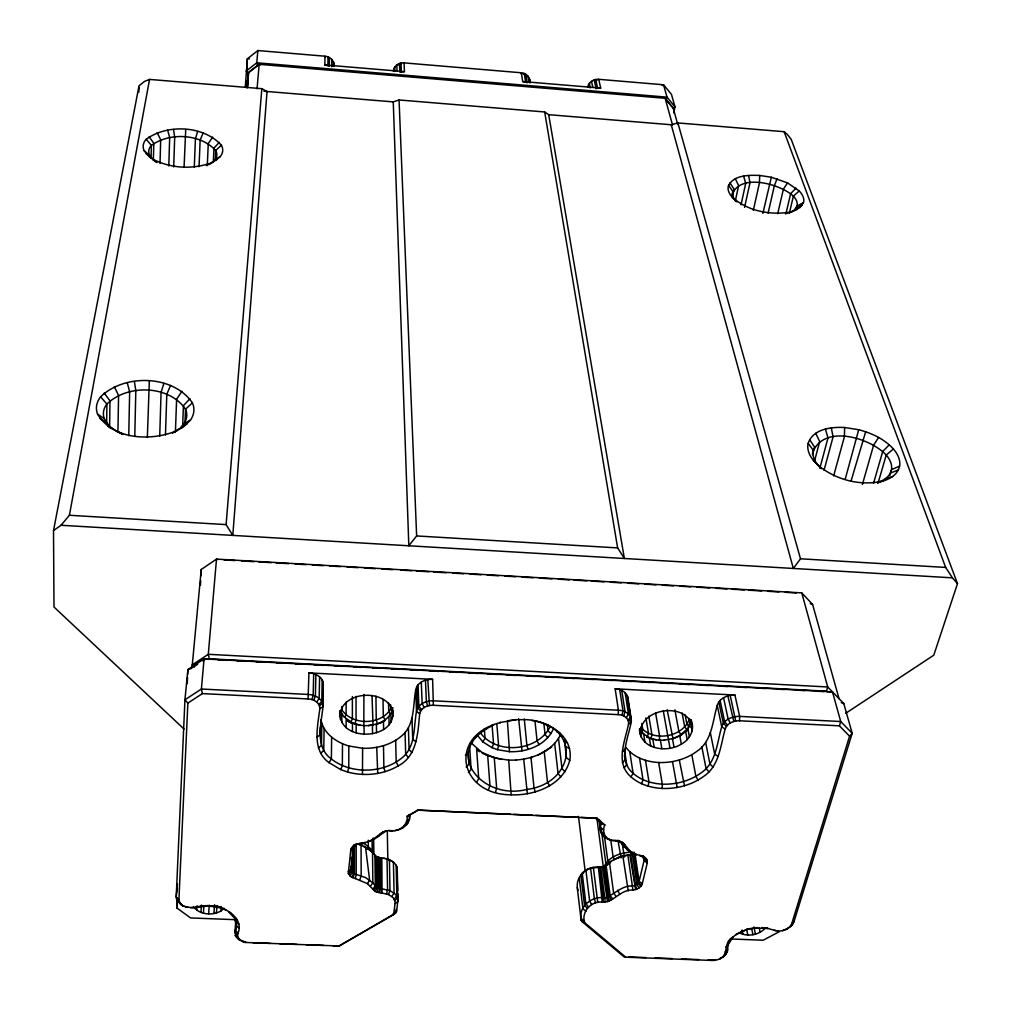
<?xml version="1.0" encoding="UTF-8"?>
<svg xmlns="http://www.w3.org/2000/svg" width="1011" height="1011" viewBox="0 0 1011 1011"><rect width="100%" height="100%" fill="white"/><g stroke="black" fill="none" stroke-linecap="round" stroke-linejoin="round"><path stroke-width="1.5" d="M351.108 866.275L351.209 870.686L353.648 873.504L365.679 877.649L372.844 882.868L377.09 887.759L389.981 890.603L395.642 894.406L398.031 899.575L396.666 910.987L394.1 914.298L339.292 946.005L244.978 942.442L238.558 939.421L235.323 935.529L235.639 919.176M351.221 867.615L351.209 870.686L348.327 873.34L350.754 876.651L367.473 883.652L375.157 891.487L388.477 894.533L393.203 897.705L395.2 902.002L393.848 913.123L392.319 915.107L338.319 946.334M351.474 857.467L351.462 871.343L348.681 874.25M352.346 849.417L352.334 872.531L349.907 875.918M352.46 731.484L352.46 722.928L343.715 716.647L340.517 711.087C335.968 742.794 397.727 741.126 392.546 710.19C383.915 686.482 335.867 692.105 340.454 719.63M352.384 696.579L352.371 718.669L350.792 722.663L359.373 725.165M353.585 845.082L353.648 873.504L351.74 877.283M631.243 855.066L631.256 852.349M320.967 719.693C323.368 733.392 336.246 742.339 348.833 745.992L348.77 767.804L347.594 772.038C364.39 776.612 383.093 774.78 398.195 765.896C417.391 756.026 417.872 732.394 419.679 713.753C420.854 707.687 427.805 704.983 433.378 705.286L618.264 714.651C623.332 714.638 629.676 718.442 628.501 724.217C625.101 740.861 614.802 763.381 631.003 776.916C639.546 784.473 650.97 787.834 662.18 788.466C676.902 788.997 691.916 785.016 703.858 776.258C719.466 765.757 720.477 745.473 725.178 729.07C727.061 723.219 733.822 720.552 739.534 720.78L839.421 725.835L849.569 736.223L791.664 923.94C788.909 930.335 780.454 932.155 774.274 930.284M346.128 727.629L346.166 719.074M346.141 702.203L346.091 714.815L344.549 717.191M342.489 743.73L342.35 765.542L340.745 769.624L347.594 772.038M339.784 713.576L339.81 710.733M391.573 707.447C382.499 725.279 352.687 726.163 341.756 709.709L341.781 706.563M341.756 722.511L341.819 713.968M106.66 422.686L106.901 404.059L100.594 396.83C124.391 373.666 173.007 374.626 192.406 402.858A48.755 28.005 1.5 0 1 190.472 420.058L182.637 427.501L172.439 432.973L187.086 423.963M331.646 737.183L331.368 758.97L329.017 762.623L340.745 769.624M109.605 427.615L109.972 400.798L104.196 393.039M117.958 431.558L118.565 395.352L114.256 386.733M333.895 66.183C334.957 60.938 329.94 56.528 325.036 56.212L257.856 50.55L247.366 58.802L245.294 86.858M329.017 762.623C311.527 750.074 317.732 726.543 319.805 708.749C320.146 702.632 313.461 699.081 308.09 698.942L308.924 672.896C314.585 673.2 320.853 675.929 322.951 681.553L322.977 706.714C321.283 723.863 314.446 746.737 331.368 758.97C340.239 766.035 351.512 769.422 362.722 770.066C376.395 770.572 390.562 767.046 401.354 758.376C415.938 747.42 413.486 727.263 416.494 711.415C417.947 703.833 426.629 700.446 433.605 700.825L618.416 710.227C624.747 710.215 632.684 714.979 631.193 722.195C628.21 738.295 617.456 760.095 633.101 773.314C641.113 780.404 651.804 783.563 662.319 784.157C676.106 784.662 690.184 780.922 701.369 772.695C716.496 762.458 716.989 742.579 721.728 726.745C724.053 719.44 732.507 716.091 739.648 716.395L840.722 721.525L852.197 733.304L793.926 921.842L791.714 925.444L786.672 929.197M322.951 681.553L322.977 706.714L319.805 708.749M324.114 728.463L323.747 750.238L320.866 753.309M355.581 844.678L358.008 843.844L353.408 845.916L350.83 849.303L348.327 873.34M813.438 460.46L821.235 468.573L813.438 460.46A47.151 25.869 15.1 0 1 808.155 443.349C813.034 428.778 831.421 426.806 844.589 427.501L844.438 436.562L833.645 475.928M320.348 727.136L320.209 734.896L317.062 736.943M322.18 679.86L321.776 701.432L322.56 703.138L319.463 705.893M333.377 66.284L333.466 61.898M321.852 723.547L321.46 745.297L318.414 748.052M128.751 435.728L129.648 391.762L127.209 382.575M138.899 92.039L139 87.35M319.602 676.814L319.173 698.386L316.746 702.089M331.684 66.751L331.835 59.459M397.753 890.603L397.285 870.547C398.005 864.064 391.447 859.818 385.861 858.617L387.023 858.971L387.567 889.794L386.455 893.863M134.779 436.259L135.815 390.764L134.387 381.425M315.874 674.514L315.394 696.073L313.726 700.231M313.688 673.705L313.183 695.265L311.944 699.587M328.449 58.259L329.46 57.589L329.257 66.322L327.855 65.652L328.07 56.919M734.997 200.266L732.141 196.993A38.481 17.768 11.6 0 1 728.565 185.379C734.479 174.751 749.05 175.093 759.665 175.446L759.488 182.789L753.309 210.389M151.056 157.88L151.372 145.445L146.266 139.215C167.447 123.835 203.426 125.516 221.384 145.18A39.846 18.817 3.4 0 1 220.095 156.718L209.176 164.591M327.855 65.652L324.809 64.957L325.036 56.212L324.91 57.159M739.534 720.78L739.648 716.395L734.921 695.037L615.156 688.807L618.416 710.227L618.264 714.651M153.356 160.383L153.811 143.309L149.11 136.738M147.353 437.472L149.325 381.096M160.016 163.479L160.686 139.809L157.16 132.681M159.713 436.284L161.078 392.432L163.858 383.396M664.454 740.191L659.45 740.242L659.589 736.008L655.57 712.818M662.18 788.466L662.319 784.157L658.641 762.521C646.509 761.839 633.783 757.542 626.112 747.647M168.786 165.943L169.684 137.597L167.662 130.128M173.702 166.941L174.688 137.041L173.513 129.484M165.463 434.932L166.815 394.214L170.543 385.469M722.852 956.924C727.756 951.187 724.558 941.102 732.874 937.222L728.097 944.931L727.642 949.266A13.99 9.074 -8.4 0 1 727.402 951.427C725.001 957.253 718.252 960.627 712.11 960.45L625.771 957.19L584.712 922.714C580.857 912.238 591.309 900.51 602.24 902.153L598.436 867.362C586.115 865.277 573.995 878.268 577.989 890.438M602.24 902.153L603.112 902.191L603.264 898.033L599.296 867.4L597.741 867.135M184.078 166.967L185.721 129.572M175.409 432.089L176.622 399.181L181.993 391.232M182.65 426.01L183.446 405.613L189.98 398.7M194.289 166.967L195.414 138.697L197.676 131.417M184.95 423.331L185.519 409.19C169.001 384.888 127.184 384.079 106.901 404.059A41.704 24.037 1.5 0 0 104.36 418.832L109.175 425.972L117.617 431.988M199.041 166.727L200.153 140.023L203.186 132.959M207.293 165.602L208.266 143.575L212.664 137.104M235.664 919.694L190.586 917.937L176.773 907.903L177.203 898.45M553.219 729.272C545.738 745.499 526.402 752.361 509.531 751.678L507.408 721.07M511.149 794.81C458.678 794.747 447.633 735.818 500.647 722.473L499.775 722.6L516.078 719.693L523.951 719.642C545.839 719.377 574.096 735.022 569.787 760.259C563.317 785.092 534.604 795.821 511.149 794.81L508.71 760.146L494.341 757.947M187.25 683.739L187.528 677.446M187.68 674.299L187.882 669.585L204.07 658.907L832.47 691.853L840.722 721.525L839.421 725.835M318.844 704.528L321.776 701.432C318.983 696.882 313.511 694.759 308.368 694.456L201.404 689.022L184.937 699.776L176.205 897.136L177.19 900.991L182.233 905.275L179.718 902.596L178.934 899.512L187.869 703.087L184.937 699.776L187.882 669.585L191.167 668.574M213.308 162.24L213.966 148.061L219.336 142.311M215.28 159.991L215.709 150.525C200.405 133.616 169.469 132.176 151.372 145.445A34.096 16.163 3.4 0 0 149.679 155.353L153.773 160.256L156.958 162.48L148.996 156.465L144.219 150.753A39.846 18.817 3.4 0 1 146.266 139.215M191.989 668.107L201.227 569.496L216.506 559.108L801.748 592.876L812.579 604.414L839.054 698.689M200.456 585.268L200.684 580.541M200.911 575.815L201.227 569.496M493.482 725.127C439.772 750.111 481.514 801.091 526.592 789.49C573.262 783.891 583.36 728.362 531.66 720.477M433.378 705.286L432.607 679.329L308.924 672.896M381.16 893.168L380.945 858.137L374.752 856.241L381.817 858.175L382.057 893.206M245.812 87.022L246.153 80.741M246.671 71.339L247.366 58.802L249.401 58.84M247.265 87.11L248.049 72.918L257.426 65.589L256.769 62.796L257.856 50.55M247.746 86.832L248.188 78.946M248.365 75.8L248.542 72.64L259.17 64.325L665.15 98.282L673.149 107.95L677.774 124.429M362.481 774.439L362.608 748.254L348.833 745.992M529.777 82.485C530.585 77.518 526.188 73.007 521.347 72.779L404.046 62.884C399.092 62.353 393.797 65.905 393.292 71.035M235.677 929.551L236.031 923.586M236.094 918.468L235.373 930.373A14.369 9.503 0.5 0 0 234.83 932.572L237.572 934.948L237.964 937.311L240.542 940.432M236.751 921.489L236.486 925.95A28.94 19.158 1.3 0 1 235.373 930.373L238.015 933.178A11.513 7.608 0.5 0 0 237.572 934.948M193.72 907.094C200.052 914.93 212.424 915.739 220.891 911.05L221.194 906.652M216.442 912.971L216.961 905.641M213.928 913.552L214.559 904.757M208.62 913.906L209.277 905.11M203.375 913.148L203.944 905.805M200.936 912.364L201.505 905.035M196.715 910.102L197.069 905.704M261.836 88.665L267.043 91.496L232.795 535.4L226.098 524.608L261.836 88.665L149.54 79.414L144.497 81.423L139.025 85.783L53.507 530.598L54 607.03L184.053 729.045M257.059 88.766L259.17 64.325L259.979 65.336M177.456 898.021L177.19 900.991L179.718 902.596M176.773 907.903L177.443 900.561M177.43 883.753L176.205 897.136L178.934 899.512M177.089 891.664L177.367 888.682M247.076 88.008L248.542 72.64M323.052 688.226L323.356 685.104M643.653 856.241L644.058 860.626L639.104 881.39C638.27 884.221 635.173 885.598 632.456 885.927C621.361 885.484 614.246 894.722 604.818 897.983C591.738 895.152 576.043 908.346 582.172 921.741L623.888 956.747L625.771 957.19M581.173 817.431L595.277 818.063L601.469 823.548C596.642 833.228 606.954 841.392 616.053 840.823C626.049 840.053 627.338 853.259 636.778 854.598C625.594 854.358 623.951 838.764 612.603 840.368M595.277 818.063L597.223 818.253L604.869 825.027C601.558 831.143 604.755 838.865 611.68 840.128L610.05 839.812M627.793 700.749C629.259 693.597 621.462 688.807 615.156 688.807M357.11 844.172L353.724 847.471L351.108 869.346L348.176 871.469M362.608 748.254C376.13 748.772 390.132 745.246 400.773 736.627C415.218 725.671 412.728 705.627 415.723 689.856C417.126 682.349 425.694 678.924 432.607 679.329M396.729 874.641L397.285 870.547M639.483 728.868C639.761 749.429 667.134 753.233 681.326 744.121L679.758 735.642L687.796 728.476L690.879 719.744M384.812 831.358L385.798 831.055L374.778 838.877L368.838 841.43C377.406 837.955 383.131 828.489 392.571 830.89C400.457 830.815 408.115 824.66 407.168 816.193L418.137 810.076L510.631 814.247M418.137 810.076L409.96 814.967C410.428 822.638 404.223 828.578 397.121 830.082M681.326 744.121C689.553 739.875 694.911 730.119 691.461 721.02M603.112 902.191C614.372 901.863 620.906 889.162 632.949 890.072C636.753 889.617 641.1 887.696 642.276 883.728L647.267 862.964C648.367 856.317 639.268 855.255 634.895 854.181M53.507 530.598L61.014 525.265L69.393 515.269L149.54 79.414M673.781 113.005L674.969 106.8L671.456 94.364L663.557 84.772L598.739 79.313C593.773 78.845 588.503 82.283 587.656 87.338M378.973 892.915L379.833 888.783L379.403 857.947L378.518 857.669M355.341 878.597L356.213 874.439L356.175 843.629L361.053 844.956L361.167 875.766L359.828 879.785M732.204 194.403C740.153 172.729 780.656 184.103 793.37 196.147A32.933 15.266 11.6 0 1 796.959 206.13L796.238 209.163M732.381 196.918L734.049 189.196L729.967 182.865M735.288 201.025L738.624 185.632L735.326 178.732M741 204.867L745.714 183.37L743.603 176.104M744.576 207.343L749.985 182.776L748.595 175.434M762.875 213.447L771.33 177.254L787.556 182.89L799.221 190.978A38.481 17.768 11.6 0 1 803.467 202.604L800.08 207.508L789.288 212.967M768.082 213.233L774.388 185.645L777.042 178.77M777.699 213.725L783.399 189.183L787.556 182.89M392.9 707.725C391.674 716.104 384.041 721.778 376.383 724.103L376.496 732.659M786.318 212.108L790.64 193.682L796.023 188.109M789.465 212.74L793.37 196.147L799.221 190.978M647.975 786.128L648.999 781.958L645.473 760.31M812.44 453.294C822.802 423.47 869.991 437.599 886.23 455.026A40.339 22.217 15.1 0 1 891.5 469.698C890.173 476.636 883.5 480.73 877.182 482.55C886.394 480.667 897.566 476.421 899.626 466.046A47.151 25.869 15.1 0 0 893.395 448.96C884.309 438.951 871.596 433.074 858.705 429.713L845.171 479.315M621.942 715.282L623.016 711.011L619.705 689.603M658.641 762.521C672.264 763.027 686.191 759.299 697.198 751.122C712.186 740.861 712.565 721.096 717.241 705.349C719.503 698.095 727.857 694.734 734.921 695.037M509.531 751.678L497.526 749.682L498.6 745.587L496.831 723.876M495.542 792.283L496.641 788.1L494.265 757.77L481.741 752.235L472.364 744.045M812.49 454.621L814.5 447.001L809.634 439.57M814.449 461.319L819.694 441.554L815.713 433.264M819.858 468.27L827.996 437.927L825.406 429.068M824.053 470.254L833.064 436.916L831.32 427.893M851.047 481.072L865.669 431.748M862.396 484.471L873.63 445.105L878.635 437.434M873.517 483.309L882.729 451.475L889.276 444.827M878.003 483.346L886.23 455.026L893.395 448.96M889.743 475.688L891.5 469.698L899.626 466.046M361.685 845.537L362.545 842.896L365.641 844.514L370.531 848.633L373.362 853.587L373.198 837.993M263.896 91.243L393.254 101.884L399.067 99.975L544.676 111.968L548.708 114.673L671.253 124.757L677.901 122.938L784.144 131.695L787.215 134.286L791.171 139.265L957.493 583.65L933.785 655.191L845.651 713.336M689.578 718.518C683.12 737.423 653.485 742.276 640.709 727.263M647.078 737.335L648.493 733.392L645.903 717.936M641.581 783.765L643.009 779.734L639.559 758.098M376.939 892.347L378.379 888.378L377.975 857.543L376.522 857.101M623.597 715.902L625.076 711.807L621.74 690.387M488.439 789.73L489.956 785.699L487.681 755.369L485.874 755.065L501.33 759.375M497.526 749.682L492.054 747.685L493.545 743.73L492.079 725.127M388.477 894.533L389.981 890.603L389.399 859.78L387.845 859.287L393.418 862.105L394.075 892.94L391.889 896.479M352.852 877.839L354.431 873.896L354.431 844.627M520.956 73.689L521.347 72.779L522.674 81.55L525.644 82.245L524.279 73.462L523.306 74.245M180.324 904.327L184.015 906.311L182.561 905.629C196.5 911.77 212.209 900.005 225.794 909.925L224.278 909.243C231.936 912.541 239.658 919.252 239.241 928.325A31.872 21.079 1.3 0 1 238.015 933.178M791.449 212.045L794.039 210.339L796.959 206.13L803.467 202.604M367.081 848.937L368.32 846.447L368.269 840.217M375.157 891.487L377.09 887.759L376.724 856.924L369.356 849.227L359.714 844.564L361.053 844.956M550.123 726.682C537.751 751.539 496.3 755.255 480.162 732.495M537.877 754.939C547.254 750.693 556.138 744.083 560.587 734.555M604.401 866.035C609.557 855.887 621.879 852.235 632.532 852.222M190.624 907.802L193.695 907.36L192.949 907.688M631.003 776.916L633.101 773.314L629.752 751.691M641.429 731.977L642.806 729.626L641.795 723.446M626.314 717.709L628.476 714.069L625.101 692.649M367.473 883.652L369.609 880.05L365.489 846.839L363.72 846.27L367.22 848.419M735.667 934.796L748.014 928.919L757.327 927.555M476.472 782.362L478.696 778.735L476.598 748.431M492.054 747.685L482.854 741.897L485.04 738.371L484.332 728.918M593.343 867.425L597.766 902.444M373.691 890.375L376.054 886.976L375.688 856.14M370.405 886.205L372.844 882.868L372.541 852.046L368.181 849.278M677.901 122.938L800.51 558.792L793.332 568.46L671.253 124.757M399.067 99.975L416.633 535.944L408.823 545.776L393.254 101.884M624.179 767.817L626.719 764.771L624.381 749.341M628.058 720.097L630.649 717.039L627.25 695.619M180.881 427.312L183.787 423.963L190.472 420.058M394.202 899.057L396.843 896.037L396.16 865.189M372.617 889.073L375.296 886.04L374.942 855.205M468.434 772.53L471.139 769.472L469.647 746.763M849.569 736.223L852.197 733.304L843.793 703.58L827.731 686.962L801.748 592.876M725.279 951.819L727.642 949.266M765.352 928.06C758.983 935.238 747.293 937.159 738.902 932.572M339.886 711.706L341.756 709.709M622.41 762.66L625.076 759.943L624.381 755.318M628.501 721.424L631.205 718.707L627.806 697.274M394.884 900.498L397.652 897.768L396.944 866.92M224.215 908.295L220.891 911.05M466.159 766.97L469.003 764.24L468.219 752.133M221.384 145.18L215.709 150.525A34.096 16.163 3.4 0 1 214.559 160.446L212.234 162.632M791.664 923.94L793.926 921.842M192.406 402.858L185.519 409.19A41.704 24.037 1.5 0 1 183.787 423.963M725.089 953.537L727.402 951.427M725.784 947.054L728.097 944.931M628.248 890.868L622.89 856.241L630.472 854.598L623.256 855.925L613.462 859.704M591.612 904.567L589.64 900.889L585.9 870.244C593.899 865.429 604.982 870.105 611.112 861.296L605.033 865.896L609.09 896.517L611.276 900.055M790.994 925.431L793.066 923.688M731.041 938.574L737.082 933.81L748.014 928.919M673.149 108.265L674.969 106.8L666.995 97.144L663.557 84.772L662.192 85.594M724.735 955.521L719.832 958.896M727.667 942.808L729.816 941.077M741.316 931.7L742.213 930.992M631.559 854.282L633.531 852.741L638.08 883.285L640.822 886.382M789.894 926.834L791.714 925.444M622.435 751.805L625.101 749.77M723.952 955.736L725.936 954.232M393.848 913.123L396.666 910.987M395.175 903.531L397.993 901.408L397.816 893.686M628.501 724.217L631.193 722.195L630.46 717.608M406.485 821.21L409.392 819.125L409.253 814.537M350.627 850.264L353.585 848.153M465.426 755.242L468.333 753.195M609.481 901.028L607.801 897.199L603.769 866.579L604.843 866.023L602.354 867.072L607.459 901.724M535.211 791.904L533.998 787.746L530.99 757.454L539.053 754.61L551.753 747.066M206.459 165.577L217.39 159.27M214.559 160.446L220.095 156.718M674.008 747.243L672.479 738.763L680.972 735.149L687.467 730.132L684.712 726.922L682.096 713.046M193.758 666.868L197.65 664.303M202.832 660.878L205.435 659.172L208.582 659.336M187.869 703.087L202.415 693.597L308.09 698.942M587.315 869.536L582.21 873.036L585.887 903.695L588.478 906.892M399.054 64.792L396.817 64.931L397.045 70.77M583.107 873.201L580.857 874.654L584.51 905.325L587.328 908.257M591.208 867.918L590.588 868.31L594.405 898.943L595.593 902.937M393.519 914.007L396.11 912.465L396.047 909.369M608.053 863.887L606.057 865.05L610.139 895.67L612.754 898.88M351.221 848.381L354.002 846.814M405.31 824.395L407.989 822.929M617.999 857.694L623.256 855.925M393.203 914.412L395.592 913.148M779.355 931.662L763.204 940.23L730.561 938.954M381.526 722.435L385.292 720.439L383.321 716.673L383.017 699.347M636.854 889.086L635.237 885.219L630.738 854.674L631.698 854.169L629.866 854.977L635.603 889.528M605.033 865.896L606.6 865.075M359.512 843.654L365.211 842.517L358.134 843.869M469.85 743.641L472.503 742.276M687.568 730.132L685.597 731.13L687.202 739.597M351.79 847.496L354.406 846.182M676.258 737.398L681.06 735.149L678.887 731.433L674.893 709.823M795.884 208.354L802.228 205.195M785.471 213.902L797.072 209.492M404.21 825.848L406.662 824.685M379.567 834.378L382.057 833.203M630.738 854.674L632.835 853.625M719.693 958.605L721.576 957.746M201.328 906.134L207.874 905.527M392.319 915.107L394.1 914.298M714.107 960.399L715.535 959.755M618.833 857.252L609.443 862.181L613.589 892.776L615.876 896.264M407.168 816.193L409.96 814.967M473.894 738.27L476.307 737.221M787.683 928.389L782.501 930.651M177.241 430.585C151.726 441.377 113.055 440.253 97.536 414.03A48.755 28.005 1.5 0 1 100.594 396.83M376.585 837.146L378.759 836.261M353.408 845.916L355.569 845.044M380.995 833.115L383.068 832.306M890.426 473.034L898.4 469.938M679.758 735.642L681.06 735.149M381.615 722.448L377.394 723.977L376.244 719.857L375.94 696.2M394.884 830.612L398.157 829.753M401.127 828.35L402.972 827.68M672.479 738.763L677.168 737.095M195.186 907.271L202.074 905.793M545.776 751.186L544.221 751.704L547.457 781.958L549.504 785.774M382.765 832.091L384.332 831.573M209.479 163.504C191.066 169.532 169.873 168.23 152.712 159.068M364.301 842.82L370.203 840.988M885.472 478.696L892.637 476.56M485.192 729.032L486.936 728.527M401.354 63.958L399.484 63.491L399.787 70.783M399.85 72.236L404.451 71.629L404.046 62.884M356.82 844.21L359.916 843.439M527.35 793.749L523.711 759.173L531.761 757.264L530.99 757.454M523.711 759.173L516.115 760.057M882.944 481.059C860.273 486.417 835.099 479.745 817.431 464.706M747.71 929.412L754.535 928.073L768.019 928.452L761.94 927.567M363.922 725.645L364.238 734.15M598.6 867.173L602.859 866.718M526.15 76.242L527.83 75.964L528.766 81.828M788.795 212.297C769.131 215.191 747.003 210.793 732.141 196.993M597.033 80.198L595.82 80.349L595.694 79.49L597.615 88.286L600.686 88.096L598.739 79.313M516.191 719.642L508.242 720.653M663.949 740.204L672.96 738.611L667.159 709.823M376.383 724.103L377.495 723.99L368.333 725.569L373.097 725.051L372.44 725.064L372.528 733.62M832.47 691.853L826.872 691.739M659.551 740.242L660.41 740.216L661.876 748.709M708.079 959.932L713.362 960.02M389.311 830.865L392.723 830.713M516.229 760.082L508.71 760.146M368.535 725.607L363.834 725.633L363.909 694.519M253.167 942.745L270.392 943.402M279.794 943.756L297.019 944.4M306.409 944.754L323.634 945.411M333.023 945.765L339.292 946.005M628.564 956.924L645.713 957.569M655.077 957.922L672.227 958.58M681.578 958.933L698.727 959.578M380.654 857.922L384.471 858.427M513.765 814.386L532.57 815.232M535.716 815.384L578.039 817.292M417.278 810.152L597.223 818.253M218.047 659.829L227.513 660.322M236.978 660.828L246.444 661.32M255.909 661.813L265.362 662.319M276.407 662.887L284.293 663.304M295.338 663.886L303.224 664.303M314.269 664.872L323.722 665.377M334.767 665.946L342.653 666.363M353.698 666.944L361.584 667.361M372.617 667.93L380.515 668.347M391.548 668.928L399.433 669.345M410.479 669.914L418.364 670.331M429.41 670.912L438.862 671.405M449.908 671.986L457.793 672.403M468.839 672.972L478.304 673.478M487.77 673.971L497.222 674.463M506.688 674.956L516.153 675.462M527.199 676.03L535.084 676.447M546.117 677.029L554.003 677.446M565.048 678.015L574.513 678.52M585.559 679.101L593.444 679.506M604.477 680.087L612.363 680.504M623.408 681.085L631.294 681.49M642.339 682.071L650.225 682.488M661.257 683.07L669.156 683.474M680.188 684.055L689.654 684.548M700.699 685.129L708.585 685.546M719.617 686.128L727.503 686.532M738.548 687.114L746.434 687.531M757.479 688.112L765.365 688.516M777.977 689.186L784.296 689.515M796.908 690.172L804.794 690.589M815.839 691.17L823.725 691.575M61.014 525.265L952.425 577.837L957.493 583.65M224.063 559.93L235.095 560.562M241.402 560.928L254.014 561.661M258.753 561.926L271.365 562.659M276.091 562.925L288.704 563.658M295.01 564.024L306.042 564.656M312.348 565.023L323.381 565.654M329.687 566.021L340.732 566.653M347.038 567.019L358.071 567.651M364.377 568.018L375.41 568.662M381.716 569.016L392.748 569.661M400.634 570.116L411.667 570.747M416.406 571.025L429.018 571.746M433.744 572.024L446.356 572.744M452.663 573.111L463.695 573.755M470.001 574.109L481.046 574.754M487.353 575.12L498.385 575.752M504.691 576.118L515.724 576.75M522.03 577.117L533.062 577.749M539.369 578.115L551.981 578.848M558.287 579.202L569.332 579.846M574.058 580.112L586.671 580.845M591.397 581.11L604.009 581.843M610.315 582.21L621.348 582.841M627.654 583.208L638.699 583.84M645.005 584.206L656.038 584.838M662.344 585.205L673.377 585.849M679.683 586.203L690.728 586.848M697.034 587.214L709.646 587.934M715.952 588.301L726.985 588.933M731.711 589.211L744.323 589.931M749.05 590.209L761.662 590.942M767.968 591.296L779.013 591.94M785.32 592.307L796.352 592.939M69.393 515.269L226.098 524.608M416.633 535.944L617.633 547.911L624.381 558.489L548.708 114.673M800.51 558.792L945.651 567.436L952.425 577.837M538.989 722.195L540.569 722.284M324.809 64.957L404.451 71.629M522.674 81.55L600.686 88.096M207.735 905.831L220.221 907.777L219.21 907.284M359.284 725.152L364.187 725.595M655.077 739.761L660.41 740.216M844.589 427.501L858.705 429.713M759.665 175.446L771.33 177.254M647.179 737.335L656.468 739.799M545.788 724.735L547.785 724.988M617.721 840.874L619.111 841.127M205.435 659.172L204.07 658.907L201.404 689.022L202.415 693.597M238.558 939.421L246.242 942.366M641.075 855.812L639.634 855.521L642.061 856.456L644.121 859.287L647.356 861.081M383.738 858.175L387.023 858.971M619.136 841.291L621.095 841.721M360.093 725.152L352.46 722.928M187.894 907.246L185.114 906.614L186.062 907.094M607.699 838.966L609.709 839.433M653.776 739.445L650.92 738.788L651.931 734.706L648.797 716.142M616.179 840.684L616.95 840.861M615.282 840.647L616.053 840.823M641.328 856.064L643.451 856.582M640.835 733.152L643.59 733.847L649.289 737.613L650.705 746.105M557.048 732.002L559.753 732.722M642.061 856.456L644.475 857.126M620.362 841.936L622.801 842.618M766.439 928.047L775.93 930.701M626.997 849.847L629.626 850.668M776.928 930.625L778.053 930.979M810.228 603.668L812.579 604.414M603.794 836.539L606.461 837.399M841.278 702.696L843.793 703.58M621.323 842.744L624.153 843.768M217.757 559.563L216.506 559.108L208.291 654.307L209.277 658.78L826.442 691.183L827.731 686.962L208.291 654.307L192.128 664.973L194.049 667.121M643.236 857.442L646.117 858.503M624.078 846.953L626.984 848.052M582.172 921.741L584.712 922.714M564.353 741.531L567.512 742.858M601.469 823.548L604.869 825.027M711.201 960.046L712.11 960.45M118.944 432.582L122.938 434.364L119.26 432.19M601.267 833.304L604.351 834.694M621.98 843.705L625.076 845.108M230.634 912.769L228.663 911.821L234.729 918.405L236.486 925.95L239.241 928.325M643.956 858.642L647.116 860.184M242.059 941.304L243.348 941.923M584.093 921.956L581.148 920.49L577.268 887.607M566.286 746.851L569.559 748.506M347.139 720.742L350.88 722.675L347.051 720.729M482.095 753.069L484.61 754.396M603.807 833.178L600.597 831.484L599.194 820.831M244.081 941.936L244.978 942.442M107.596 426.111L112.979 429.17M580.87 919.783L583.928 921.539M236.094 936.932L238.571 938.435M234.729 918.405L237.32 920.023M99.773 418.314L106.281 422.497M725.178 729.07L721.728 726.745L717.241 705.349M235.323 935.529L237.964 937.311M718.101 756.455L714.689 754.143L710.341 732.634M97.536 414.03L104.36 418.832M569.787 760.259L566.526 757.921L564.365 739.85M600.572 827.643L603.782 829.993M647.267 862.964L644.058 860.626L643.362 856.052M236.182 922.133L238.899 924.117M419.679 713.753L416.494 711.415L415.723 689.856M642.276 883.728L639.104 881.39L634.996 853.903M477.394 750.124L479.58 751.742M176.407 899.095L179.086 901.079M415.85 741.758L412.703 739.407L411.982 717.747M585.988 911.189L582.905 908.838L579.278 878.167M580.845 918.304L583.916 920.655M146.14 153.672L151.334 157.868M144.219 150.753L149.679 155.353M726.479 726.353L723.333 723.358L718.834 701.963M248.049 72.918L246.166 71.111L256.769 62.796L666.995 97.144L666.11 99.748L672.277 107.204M689.919 727.187L686.911 724.28L685.155 715.03M713.033 767.02L709.949 764.038L705.665 742.504M641.48 885.535L638.535 882.679L633.985 852.134M550.919 733.632L548 730.713L547.317 724.432M564.959 771.658L561.99 768.663L558.502 738.485M420.677 710.973L417.733 707.94L416.936 686.406M482.854 741.897L477.369 735.212M392.559 711.327L390.676 709.368L390.575 704.654M411.97 752.55L409.076 749.53L408.406 727.819M727.541 725.102L724.66 721.791L720.123 700.408M708.901 771.861L706.082 768.575L701.861 747.015M735.262 199.938L736.943 201.897M609.519 863.192L607.801 861.132L604.464 836.362M547.735 737.701L545.068 734.491L543.893 723.674M560.802 776.89L558.072 773.592L554.66 743.376M421.6 709.697L418.883 706.348L418.074 684.813M390.486 714.234L388.755 712.073L388.565 702.632M408.343 757.492L405.689 754.168L405.057 732.444M808.155 443.349L813.248 450.249A40.339 22.217 15.1 0 0 817.811 464.934M728.565 185.379L732.849 191.37A32.933 15.266 11.6 0 0 735.957 201.353M639.078 887.911L636.829 884.372L632.305 853.827M627.869 855.142L632.949 890.072M730.334 722.966L728.147 719.112L723.573 697.742M692.27 725.253C684.548 701.065 638.56 708.762 640.393 734.517M614.448 859.363L613.108 856.987L610.77 839.977M698.007 780.1L695.884 776.296L691.802 754.712M594.632 80.678L594.203 79.907L596.111 88.703M539.065 744.639L537.056 740.911L534.971 720.805M424.203 707.51L422.143 703.605L421.296 682.084M398.195 765.896L396.186 762.054L395.667 740.292M617.67 890.287L619.579 894.015M784.144 131.695L945.651 567.436M600.749 867.109L605.298 902.115M621.108 857.922L617.885 840.116M733.809 721.475L727.857 695.897M684.498 785.774L679.304 760.019M528.071 749.429L526.883 745.36L524.305 719.023M427.59 705.994L426.364 701.71L425.467 680.201M385.039 771.709L383.864 767.501L383.498 745.714M665.15 98.282L672.555 125.086M730.195 695.341L735.705 721.033M591.498 81.322L592.762 87.199M589.362 83.42L590.298 87.831M624.419 857.075L622.018 842.251M588.579 84.659L589.198 87.591M759.223 927.959L760.12 932.281M753.979 926.923L755.444 934.126M751.742 928.932L752.917 934.695M746.623 929.273L747.774 935.036M742.087 929.981L742.946 934.303M690.854 719.592L691.398 722.41M690.475 722.713L692.093 731.18M687.796 728.476L689.401 736.956M677.168 787.493L672.505 761.624M663.267 710.758L670.015 748.191M522.017 750.87L518.643 718.796M333.946 63.251L334.199 66.081M429.473 705.539L427.779 679.632M652.74 738.915L654.168 747.407M544.676 111.968L617.633 547.911M373.008 725.039L372.035 695.568M377.722 773.453L376.724 747.344M644.993 742.339L643.59 733.847L639.95 728.855L641.328 737.335M529.688 79.705L530.156 82.637M529.296 78.365L529.991 82.763M628.273 703.808L628.766 706.879M629.246 709.937L629.979 714.537M525.619 74.119L526.984 82.902M601.709 832.546L605.842 863.508M599.561 820.047L601.065 831.775M597.008 819.062L603.327 867.097M578.494 816.395L585.104 870.724M400.963 63.061L401.342 71.819M394.783 67.055L394.947 71.44M394.063 68.306L394.164 71.238M392.963 710.569L393.089 716.243M390.853 713.614L391.042 722.145M388.919 716.319L389.096 724.849M387.314 831.168L387.82 859.262M383.472 720.931L383.624 729.474M373.653 838.625L373.817 854.219M372.111 840.128L372.225 851.035M356.024 696.339L356.062 719.996L354.899 724.154L356.163 724.255L356.175 732.811"/></g></svg>
